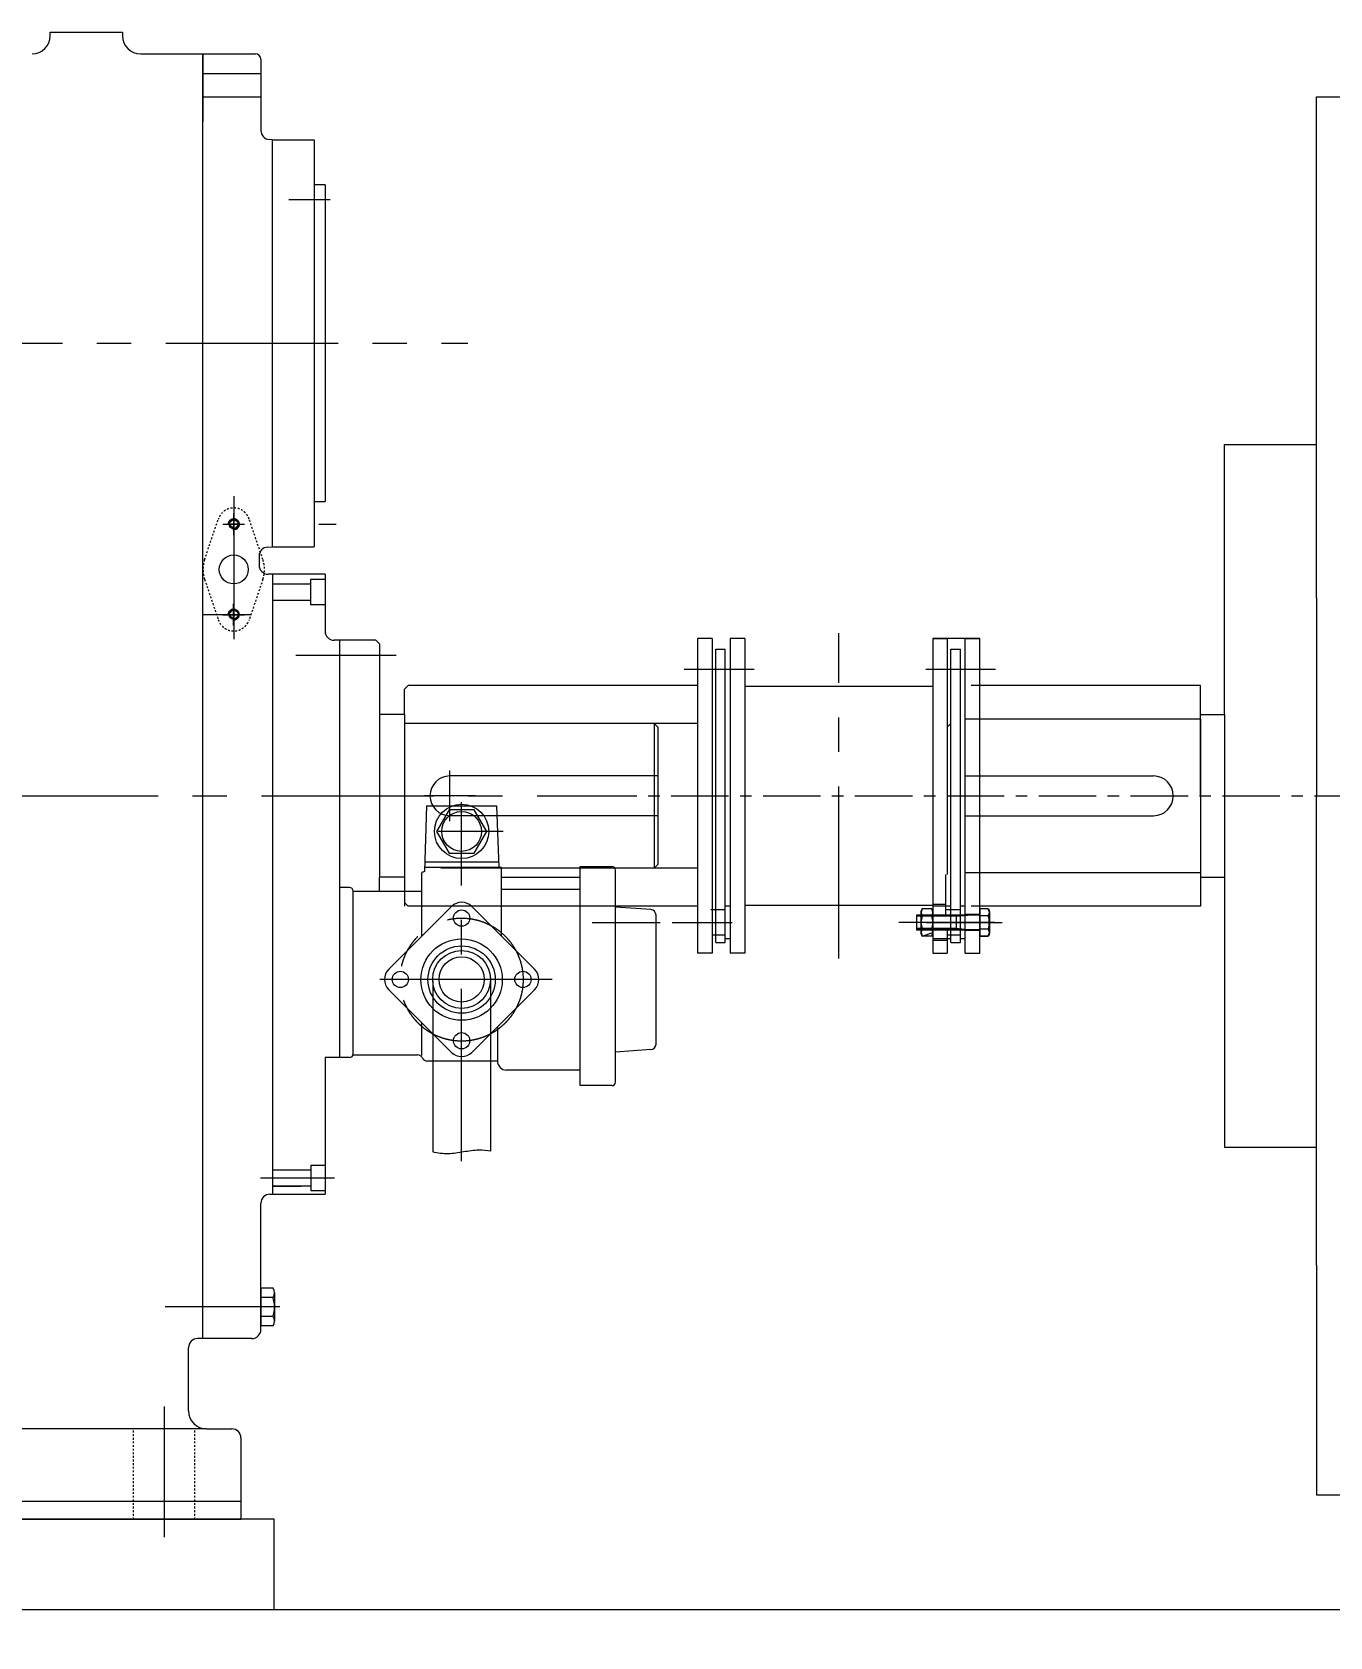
# Model space of a CAD drawing. Header units: millimetres. Extents: x 2 to 671028, y -1 to 511258.
# Drawn here: x 544021 to 562248, y 255356 to 277886 of the extents above; entities that cross this region are included whole.
import ezdxf

# ---------------------------------------------------------------- set-up
doc = ezdxf.new("R2010")
doc.units = ezdxf.units.MM
doc.header["$LTSCALE"] = 25.4
for name, pattern in [('ACAD_ISO02W100', [15, 12, -3]), ('CENTER', [50.8, 31.75, -6.35, 6.35, -6.35]), ('点画线', [18, 12, -2, 2, -2]), ('虚线', [2, 1, -1])]:
    doc.linetypes.add(name, pattern=pattern)
doc.layers.get('Defpoints').update_dxf_attribs({"lineweight": 5})
for name, color, linetype, lineweight in [('CAXA1', 5, 'CENTER', 5), ('中心线', 5, 'CENTER', 5), ('中心线层', 5, 'CENTER', 5), ('粗实线层', 7, 'Continuous', 5), ('细实线层', 7, 'Continuous', 5), ('虚线层', 6, 'ACAD_ISO02W100', 5)]:
    doc.layers.add(name, color=color, linetype=linetype, lineweight=lineweight)
doc.styles.add('Roman', font='arial.ttf')
doc.styles.get("Standard").update_dxf_attribs({"font": 'arial.ttf'})
doc.dimstyles.new('ISO-25', dxfattribs={"dimscale": 30, "dimtxt": 38.1, "dimasz": 38.1, "dimexe": 50.8, "dimexo": 50.8, "dimgap": 15.875, "dimtad": 1, "dimtih": 1, "dimtoh": 1, "dimdec": 1, "dimlfac": 0.03937, "dimdsep": 46, "dimtxsty": 'Standard', "dimcen": 63.5, "dimclrd": 7, "dimclre": 7, "dimclrt": 7, "dimadec": 0, "dimazin": 0, "dimtfac": 1, "dimtdec": 1, "dimtmove": 0, "dimatfit": 3, "dimfxl": 25.4, "dimlwd": 5, "dimlwe": 5, "dimarcsym": 0})

# ---------------------------------------------------------------- blocks, each defined once
blk = doc.blocks.new('*D45')
at = {"color": 7, "linetype": 'Continuous', "lineweight": 5, "transparency": 16777216}
for p, q in [((625298, 258020), (625298, 227913)), ((469892, 252943), (469892, 227913)), ((471035, 229437), (624155, 229437))]:
    blk.add_line(p, q, dxfattribs=at)
at = {"color": 7, "transparency": 16777216}
for points in [[(471035, 229627), (471035, 229246), (469892, 229437)], [(624155, 229627), (624155, 229246), (625298, 229437)]]:
    blk.add_solid(points, dxfattribs=at)
at = {"layer": 'Defpoints', "color": 0, "transparency": 16777216}
for p in [(625298, 259544), (469892, 254467), (625298, 229437)]:
    blk.add_point(p, dxfattribs=at)
at = {"color": 7, "lineweight": 5, "transparency": 16777216, "insert": (547595, 232532), "char_height": 4191, "attachment_point": 5, "style": 'Roman'}
blk.add_mtext('{\\H1.25x;B}', dxfattribs=at)

msp = doc.modelspace()

# ---------------------------------------------------------------- linework, layer by layer
at = {"color": 7, "lineweight": 5}
for p, q in [((546421.55, 277581.51), (546421.55, 276629.01)), ((546421.61, 259544.12), (546421.61, 277581.49)), ((547234.86, 277505.31), (547234.86, 276504.01)), ((562058.51, 276975.2), (563256.2, 276975.2)), ((562058.51, 273164.79), (562058.51, 276975.2)), ((547399.45, 276374.87), (547355.21, 276377.18)), ((547399.45, 275739.87), (547399.45, 276374.87)), ((547399.45, 276374.87), (547983.42, 276374.87)), ((547399.45, 276374.87), (547983.42, 276374.87)), ((547399.45, 270659.87), (547399.45, 276374.87)), ((547983.42, 276374.87), (547983.42, 270659.87)), ((548135.82, 275739.94), (548135.82, 271294.8)), ((562058.51, 269941.98), (562058.51, 273164.79)), ((560766.4, 268307.16), (560766.4, 272096.13)), ((560766.4, 272096.13), (562058.51, 272096.13)), ((547983.42, 271675.8), (547983.42, 270723.3)), ((547983.42, 271675.8), (547983.42, 271294.8)), ((548135.82, 271666.65), (548135.82, 271329.34)), ((547983.76, 271294.87), (547983.42, 271294.87)), ((547983.42, 271294.8), (548135.82, 271294.8)), ((546853.35, 271053.62), (546777.15, 270977.42)), ((546802.36, 271034.05), (546805.4, 271036.64)), ((546805.4, 271036.64), (546808.56, 271039.07)), ((546808.56, 271039.07), (546811.85, 271041.33)), ((546811.85, 271041.33), (546815.25, 271043.41)), ((546815.25, 271043.41), (546818.76, 271045.31)), ((546818.76, 271045.31), (546822.36, 271047.03)), ((546822.36, 271047.03), (546826.04, 271048.56)), ((546826.04, 271048.56), (546829.81, 271049.89)), ((546829.81, 271049.89), (546833.63, 271051.02)), ((546833.63, 271051.02), (546837.51, 271051.95)), ((546837.51, 271051.95), (546841.43, 271052.68)), ((546841.43, 271052.68), (546845.39, 271053.2)), ((546845.39, 271053.2), (546849.36, 271053.52)), ((546849.36, 271053.52), (546853.35, 271053.62)), ((546853.35, 270901.22), (546853.35, 271053.62)), ((546853.35, 271053.62), (546857.34, 271053.52)), ((546857.34, 271053.52), (546861.32, 271053.2)), ((546861.32, 271053.2), (546865.27, 271052.68)), ((546865.27, 271052.68), (546869.2, 271051.95)), ((546869.2, 271051.95), (546873.07, 271051.02)), ((546873.07, 271051.02), (546876.9, 271049.89)), ((546876.9, 271049.89), (546880.66, 271048.56)), ((546880.66, 271048.56), (546884.35, 271047.03)), ((546884.35, 271047.03), (546887.95, 271045.31)), ((546887.95, 271045.31), (546891.45, 271043.41)), ((546891.45, 271043.41), (546894.85, 271041.33)), ((546894.85, 271041.33), (546898.14, 271039.07)), ((546898.14, 271039.07), (546901.31, 271036.64)), ((546901.31, 271036.64), (546904.34, 271034.05)), ((546777.15, 270977.42), (546777.26, 270981.41)), ((546929.45, 270981.41), (546777.15, 270977.42)), ((546777.15, 270977.42), (546790.9, 270977.42)), ((546777.26, 270981.41), (546777.57, 270985.38)), ((546777.57, 270985.38), (546778.09, 270989.34)), ((546778.09, 270989.34), (546778.82, 270993.26)), ((546778.82, 270993.26), (546779.75, 270997.14)), ((546779.75, 270997.14), (546780.88, 271000.97)), ((546780.88, 271000.97), (546782.21, 271004.73)), ((546782.21, 271004.73), (546783.74, 271008.41)), ((546783.74, 271008.41), (546785.46, 271012.01)), ((546785.46, 271012.01), (546787.36, 271015.52)), ((546787.36, 271015.52), (546789.45, 271018.92)), ((546789.45, 271018.92), (546791.71, 271022.21)), ((546790.9, 270977.42), (546853.35, 270914.97)), ((546790.99, 270974.15), (546790.9, 270977.42)), ((546790.9, 270977.42), (546853.35, 270914.97)), ((546791.24, 270970.89), (546790.99, 270974.15)), ((546791.67, 270967.65), (546791.24, 270970.89)), ((546792.27, 270964.44), (546791.67, 270967.65)), ((546791.71, 271022.21), (546794.13, 271025.37)), ((546793.03, 270961.26), (546792.27, 270964.44)), ((546793.96, 270958.12), (546793.03, 270961.26)), ((546795.05, 270955.04), (546793.96, 270958.12)), ((546794.13, 271025.37), (546796.72, 271028.41)), ((546796.3, 270952.02), (546795.05, 270955.04)), ((546797.71, 270949.07), (546796.3, 270952.02)), ((546796.72, 271028.41), (546799.47, 271031.3)), ((546799.27, 270946.19), (546797.71, 270949.07)), ((546800.98, 270943.41), (546799.27, 270946.19)), ((546799.47, 271031.3), (546802.36, 271034.05)), ((546802.83, 270940.71), (546800.98, 270943.41)), ((546804.82, 270938.12), (546802.83, 270940.71)), ((546806.94, 270935.63), (546804.82, 270938.12)), ((546809.19, 270933.26), (546806.94, 270935.63)), ((546811.56, 270931.01), (546809.19, 270933.26)), ((546814.05, 270928.89), (546811.56, 270931.01)), ((546816.64, 270926.9), (546814.05, 270928.89)), ((546819.34, 270925.04), (546816.64, 270926.9)), ((546822.13, 270923.33), (546819.34, 270925.04)), ((546825, 270921.77), (546822.13, 270923.33)), ((546827.95, 270920.37), (546825, 270921.77)), ((546830.97, 270919.12), (546827.95, 270920.37)), ((546834.05, 270918.02), (546830.97, 270919.12)), ((546837.19, 270917.1), (546834.05, 270918.02)), ((546840.37, 270916.33), (546837.19, 270917.1)), ((546843.58, 270915.74), (546840.37, 270916.33)), ((546846.82, 270915.31), (546843.58, 270915.74)), ((546850.08, 270915.05), (546846.82, 270915.31)), ((546853.35, 270914.97), (546850.08, 270915.05)), ((546853.35, 270901.22), (546929.55, 270977.42)), ((546853.35, 270914.97), (546853.35, 270901.22)), ((546857.34, 270901.32), (546853.35, 270901.22)), ((546861.32, 270901.64), (546857.34, 270901.32)), ((546865.27, 270902.16), (546861.32, 270901.64)), ((546869.2, 270902.89), (546865.27, 270902.16)), ((546873.07, 270903.82), (546869.2, 270902.89)), ((546876.9, 270904.95), (546873.07, 270903.82)), ((546880.66, 270906.28), (546876.9, 270904.95)), ((546884.35, 270907.81), (546880.66, 270906.28)), ((546887.95, 270909.53), (546884.35, 270907.81)), ((546891.45, 270911.43), (546887.95, 270909.53)), ((546894.85, 270913.51), (546891.45, 270911.43)), ((546898.14, 270915.77), (546894.85, 270913.51)), ((546901.31, 270918.2), (546898.14, 270915.77)), ((546904.34, 270920.79), (546901.31, 270918.2)), ((546904.34, 271034.05), (546907.23, 271031.3)), ((546907.23, 270923.54), (546904.34, 270920.79)), ((546907.23, 271031.3), (546909.98, 271028.41)), ((546909.98, 270926.43), (546907.23, 270923.54)), ((546909.98, 271028.41), (546912.57, 271025.37)), ((546912.57, 270929.47), (546909.98, 270926.43)), ((546912.57, 271025.37), (546915, 271022.21)), ((546915, 270932.63), (546912.57, 270929.47)), ((546915, 271022.21), (546917.26, 271018.92)), ((546917.26, 270935.92), (546915, 270932.63)), ((546917.26, 271018.92), (546919.34, 271015.52)), ((546919.34, 270939.32), (546917.26, 270935.92)), ((546919.34, 271015.52), (546921.25, 271012.01)), ((546921.25, 270942.83), (546919.34, 270939.32)), ((546921.25, 271012.01), (546922.96, 271008.41)), ((546922.96, 270946.43), (546921.25, 270942.83)), ((546922.96, 271008.41), (546924.49, 271004.73)), ((546924.49, 270950.11), (546922.96, 270946.43)), ((546924.49, 271004.73), (546925.82, 271000.97)), ((546925.82, 270953.87), (546924.49, 270950.11)), ((546925.82, 271000.97), (546926.96, 270997.14)), ((546926.96, 270957.7), (546925.82, 270953.87)), ((546926.96, 270997.14), (546927.89, 270993.26)), ((546927.89, 270961.58), (546926.96, 270957.7)), ((546927.89, 270993.26), (546928.61, 270989.34)), ((546928.61, 270965.5), (546927.89, 270961.58)), ((546928.61, 270989.34), (546929.14, 270985.38)), ((546929.14, 270969.45), (546928.61, 270965.5)), ((546929.14, 270985.38), (546929.45, 270981.41)), ((546929.45, 270973.43), (546929.14, 270969.45)), ((546929.55, 270977.42), (546929.45, 270973.43)), ((547329.42, 270655.56), (547399.45, 270659.87)), ((547399.45, 270659.87), (547983.42, 270659.87)), ((547209.06, 270528.74), (547209.06, 270402.74)), ((548136.22, 270275.74), (547336.06, 270275.74)), ((547399.45, 270275.74), (547399.45, 261571.17)), ((547933.02, 270135.96), (547399.45, 270135.96)), ((548136.22, 270199.46), (547933.02, 270199.46)), ((547933.02, 270199.46), (547933.02, 269843.86)), ((548136.22, 270275.74), (548136.22, 269475.5)), ((562058.51, 269941.98), (562058.51, 267164.16)), ((546852.36, 269783.62), (546776.16, 269707.42)), ((546776.16, 269707.42), (546776.27, 269711.41)), ((546928.46, 269711.41), (546776.16, 269707.42)), ((546776.16, 269707.42), (546789.91, 269707.42)), ((546776.27, 269711.41), (546776.58, 269715.38)), ((546776.58, 269715.38), (546777.1, 269719.34)), ((546777.1, 269719.34), (546777.83, 269723.26)), ((546777.83, 269723.26), (546778.76, 269727.14)), ((546778.76, 269727.14), (546779.89, 269730.97)), ((546779.89, 269730.97), (546781.22, 269734.73)), ((546781.22, 269734.73), (546782.75, 269738.41)), ((546782.75, 269738.41), (546784.47, 269742.01)), ((546784.47, 269742.01), (546786.37, 269745.52)), ((546786.37, 269745.52), (546788.46, 269748.92)), ((546788.46, 269748.92), (546790.72, 269752.21)), ((546789.91, 269707.42), (546852.36, 269644.97)), ((546790, 269704.15), (546789.91, 269707.42)), ((546789.91, 269707.42), (546852.36, 269644.97)), ((546790.25, 269700.89), (546790, 269704.15)), ((546790.68, 269697.65), (546790.25, 269700.89)), ((546791.28, 269694.44), (546790.68, 269697.65)), ((546790.72, 269752.21), (546793.14, 269755.37)), ((546792.04, 269691.26), (546791.28, 269694.44)), ((546792.97, 269688.12), (546792.04, 269691.26)), ((546794.06, 269685.04), (546792.97, 269688.12)), ((546793.14, 269755.37), (546795.74, 269758.41)), ((546795.31, 269682.02), (546794.06, 269685.04)), ((546795.74, 269758.41), (546798.48, 269761.3)), ((546798.48, 269761.3), (546801.38, 269764.05)), ((546801.38, 269764.05), (546804.41, 269766.64)), ((546804.41, 269766.64), (546807.57, 269769.07)), ((546807.57, 269769.07), (546810.86, 269771.33)), ((546810.86, 269771.33), (546814.26, 269773.41)), ((546814.26, 269773.41), (546817.77, 269775.31)), ((546817.77, 269775.31), (546821.37, 269777.03)), ((546821.37, 269777.03), (546825.06, 269778.56)), ((546825.06, 269778.56), (546828.82, 269779.89)), ((546828.82, 269779.89), (546832.64, 269781.02)), ((546832.64, 269781.02), (546836.52, 269781.95)), ((546836.52, 269781.95), (546840.44, 269782.68)), ((546840.44, 269782.68), (546844.4, 269783.2)), ((546844.4, 269783.2), (546848.38, 269783.52)), ((546848.38, 269783.52), (546852.36, 269783.62)), ((546852.36, 269631.22), (546852.36, 269783.62)), ((546852.36, 269783.62), (546856.35, 269783.52)), ((546852.36, 269631.22), (546928.56, 269707.42)), ((546856.35, 269783.52), (546860.33, 269783.2)), ((546860.33, 269783.2), (546864.28, 269782.68)), ((546864.28, 269782.68), (546868.21, 269781.95)), ((546868.21, 269781.95), (546872.09, 269781.02)), ((546872.09, 269781.02), (546875.91, 269779.89)), ((546875.91, 269779.89), (546879.67, 269778.56)), ((546879.67, 269778.56), (546883.36, 269777.03)), ((546883.36, 269777.03), (546886.96, 269775.31)), ((546886.96, 269775.31), (546890.46, 269773.41)), ((546890.46, 269773.41), (546893.86, 269771.33)), ((546893.86, 269771.33), (546897.15, 269769.07)), ((546897.15, 269769.07), (546900.32, 269766.64)), ((546900.32, 269766.64), (546903.35, 269764.05)), ((546903.35, 269764.05), (546906.24, 269761.3)), ((546906.24, 269761.3), (546908.99, 269758.41)), ((546908.99, 269758.41), (546911.58, 269755.37)), ((546911.58, 269755.37), (546914.01, 269752.21)), ((546914.01, 269752.21), (546916.27, 269748.92)), ((546916.27, 269748.92), (546918.35, 269745.52)), ((546918.35, 269745.52), (546920.26, 269742.01)), ((546920.26, 269742.01), (546921.98, 269738.41)), ((546921.98, 269738.41), (546923.5, 269734.73)), ((546923.5, 269734.73), (546924.83, 269730.97)), ((546924.83, 269683.87), (546923.5, 269680.11)), ((546924.83, 269730.97), (546925.97, 269727.14)), ((546925.97, 269687.7), (546924.83, 269683.87)), ((546925.97, 269727.14), (546926.9, 269723.26)), ((546926.9, 269691.58), (546925.97, 269687.7)), ((546926.9, 269723.26), (546927.62, 269719.34)), ((546927.62, 269695.5), (546926.9, 269691.58)), ((546927.62, 269719.34), (546928.15, 269715.38)), ((546928.15, 269699.45), (546927.62, 269695.5)), ((546928.15, 269715.38), (546928.46, 269711.41)), ((546928.46, 269703.43), (546928.15, 269699.45)), ((546928.56, 269707.42), (546928.46, 269703.43)), ((547933.02, 269907.36), (547399.45, 269907.36)), ((548136.22, 269843.86), (547933.02, 269843.86)), ((546796.72, 269679.07), (546795.31, 269682.02)), ((546798.28, 269676.19), (546796.72, 269679.07)), ((546799.99, 269673.41), (546798.28, 269676.19)), ((546801.84, 269670.71), (546799.99, 269673.41)), ((546803.83, 269668.12), (546801.84, 269670.71)), ((546805.95, 269665.63), (546803.83, 269668.12)), ((546808.2, 269663.26), (546805.95, 269665.63)), ((546810.57, 269661.01), (546808.2, 269663.26)), ((546813.06, 269658.89), (546810.57, 269661.01)), ((546815.65, 269656.9), (546813.06, 269658.89)), ((546818.35, 269655.04), (546815.65, 269656.9)), ((546821.14, 269653.33), (546818.35, 269655.04)), ((546824.01, 269651.77), (546821.14, 269653.33)), ((546826.96, 269650.37), (546824.01, 269651.77)), ((546829.98, 269649.12), (546826.96, 269650.37)), ((546833.06, 269648.02), (546829.98, 269649.12)), ((546836.2, 269647.1), (546833.06, 269648.02)), ((546839.38, 269646.33), (546836.2, 269647.1)), ((546842.59, 269645.74), (546839.38, 269646.33)), ((546845.84, 269645.31), (546842.59, 269645.74)), ((546849.09, 269645.05), (546845.84, 269645.31)), ((546852.36, 269644.97), (546849.09, 269645.05)), ((546852.36, 269644.97), (546852.36, 269631.22)), ((546856.35, 269631.32), (546852.36, 269631.22)), ((546860.33, 269631.64), (546856.35, 269631.32)), ((546864.28, 269632.16), (546860.33, 269631.64)), ((546868.21, 269632.89), (546864.28, 269632.16)), ((546872.09, 269633.82), (546868.21, 269632.89)), ((546875.91, 269634.95), (546872.09, 269633.82)), ((546879.67, 269636.28), (546875.91, 269634.95)), ((546883.36, 269637.81), (546879.67, 269636.28)), ((546886.96, 269639.53), (546883.36, 269637.81)), ((546890.46, 269641.43), (546886.96, 269639.53)), ((546893.86, 269643.51), (546890.46, 269641.43)), ((546897.15, 269645.77), (546893.86, 269643.51)), ((546900.32, 269648.2), (546897.15, 269645.77)), ((546903.35, 269650.79), (546900.32, 269648.2)), ((546906.24, 269653.54), (546903.35, 269650.79)), ((546908.99, 269656.43), (546906.24, 269653.54)), ((546911.58, 269659.47), (546908.99, 269656.43)), ((546914.01, 269662.63), (546911.58, 269659.47)), ((546916.27, 269665.92), (546914.01, 269662.63)), ((546918.35, 269669.32), (546916.27, 269665.92)), ((546920.26, 269672.83), (546918.35, 269669.32)), ((546921.98, 269676.43), (546920.26, 269672.83)), ((546923.5, 269680.11), (546921.98, 269676.43)), ((548847.42, 269348.5), (548263.22, 269348.5)), ((548339.42, 269348.5), (548339.42, 268916.71)), ((548339.42, 269348.5), (548339.42, 263489.29)), ((548898.22, 269297.7), (548898.22, 266021.05)), ((553368.56, 269373.96), (553368.56, 264954.45)), ((553520.85, 269373.96), (553368.56, 269373.96)), ((553571.76, 269373.96), (553368.56, 269373.96)), ((553571.76, 269373.96), (553571.76, 264954.36)), ((553825.62, 269373.96), (553825.62, 264954.36)), ((554028.82, 269373.96), (553825.62, 269373.96)), ((554028.82, 269373.96), (554028.82, 264954.36)), ((556670.45, 269374.05), (556670.45, 264954.45)), ((556670.45, 269374.05), (556873.65, 269374.05)), ((557330.96, 269373.96), (556670.45, 269373.96)), ((556873.65, 269374.05), (556873.65, 266059.26)), ((557127.76, 269374.05), (557330.96, 269374.05)), ((557127.76, 264954.36), (557127.76, 269373.96)), ((557330.96, 264954.45), (557330.96, 269374.05)), ((553622.42, 265106.76), (553622.42, 269221.56)), ((553622.42, 269221.56), (553757.04, 269221.56)), ((553757.04, 265106.76), (553757.04, 269221.56)), ((556924.56, 265106.76), (556924.56, 269221.56)), ((556924.56, 269221.56), (557059.18, 269221.56)), ((557059.18, 265106.76), (557059.18, 269221.56)), ((549304.56, 268713.56), (549253.76, 268662.76)), ((549253.76, 268307.16), (549253.76, 268662.76)), ((553368.56, 268713.56), (549304.56, 268713.56)), ((556670.45, 268700.86), (554028.82, 268700.86)), ((560429.76, 268713.56), (557210.4, 268713.56)), ((560429.76, 268307.16), (560429.76, 268713.56)), ((549253.76, 268307.16), (548898.22, 268307.16)), ((549253.65, 268307.16), (549253.65, 265614.76)), ((549253.76, 268307.16), (549253.76, 266021.16)), ((553368.56, 268180.16), (549253.76, 268180.16)), ((552758.96, 268180.16), (552809.76, 268129.36)), ((552758.96, 268180.16), (552758.96, 266148.16)), ((552809.76, 268129.36), (552809.76, 266198.96)), ((556924.56, 268180.16), (556873.76, 268129.36)), ((557127.76, 267164.16), (557127.76, 268243.66)), ((557127.76, 268243.66), (560429.76, 268243.66)), ((560429.76, 267164.16), (560429.76, 268307.16)), ((560429.76, 268307.16), (560766.4, 268307.16)), ((560429.76, 268243.66), (560429.76, 266084.66)), ((560766.4, 268307.16), (560766.4, 267293.18)), ((552809.76, 267443.56), (549888.76, 267443.56)), ((557127.76, 267443.56), (559769.36, 267443.56)), ((560766.4, 267293.18), (560766.4, 262232.19)), ((549562.69, 267022.43), (549530.38, 266101.97)), ((549562.69, 267022.43), (550545.01, 267022.43)), ((550545.01, 267022.43), (550575.41, 266156.29)), ((557127.76, 266084.66), (557127.76, 267164.16)), ((560429.76, 267164.16), (560429.76, 266021.16)), ((562058.51, 260575.93), (562058.51, 267164.16)), ((549877.87, 266969.09), (549701.9, 266664.29)), ((552809.76, 266884.76), (549872.22, 266884.76)), ((550229.83, 266969.09), (549877.87, 266969.09)), ((550405.8, 266664.29), (550229.83, 266969.09)), ((557127.76, 266884.76), (559769.36, 266884.76)), ((549701.9, 266664.29), (549877.87, 266359.49)), ((550229.83, 266359.49), (550405.8, 266664.29)), ((549877.87, 266359.49), (550229.83, 266359.49)), ((549495.4, 265195.56), (549495.4, 266087.48)), ((550572.73, 266232.58), (549534.97, 266232.58)), ((550612.29, 266156.29), (549534.97, 266156.29)), ((553368.56, 266148.16), (549761.76, 266148.16)), ((550612.29, 265195.56), (550612.29, 266156.29)), ((551717.7, 263095.64), (551717.7, 266171.58)), ((551717.7, 266171.58), (552163.73, 266171.58)), ((552214.53, 263146.44), (552214.53, 266120.78)), ((552758.96, 266148.16), (552809.76, 266198.96)), ((560429.76, 266084.66), (557127.76, 266084.66)), ((548479.05, 265876.89), (548339.42, 265876.89)), ((549253.65, 266021.16), (548898.22, 266021.16)), ((549253.76, 266021.16), (548898.22, 266021.16)), ((548898.22, 265826.09), (548898.22, 266021.05)), ((549253.76, 266021.16), (549253.76, 265665.56)), ((550612.29, 266021.91), (551717.7, 266021.91)), ((556855.98, 265487.76), (556855.98, 266059.26)), ((560429.76, 266021.16), (560429.76, 265614.76)), ((560429.76, 266021.16), (560766.4, 266021.16)), ((548529.85, 263540.09), (548529.85, 265826.09)), ((548529.85, 265826.09), (549495.4, 265826.09)), ((549304.56, 265614.76), (549253.76, 265665.56)), ((551717.7, 265850.33), (550612.29, 265850.33)), ((556855.98, 265640.16), (556670.45, 265640.16)), ((549030.1, 264730.25), (549910.16, 265610.32)), ((553368.56, 265614.76), (549304.56, 265614.76)), ((550197.53, 265610.32), (551077.6, 264730.25)), ((552713.29, 265566.73), (552214.53, 265600.44)), ((552784.35, 263677.35), (552784.35, 265490.7)), ((553757.04, 265563.96), (553553.84, 265563.96)), ((553825.62, 265614.76), (553757.04, 265614.76)), ((554028.82, 265627.46), (556670.45, 265627.46)), ((557000.76, 265487.76), (556441.96, 265487.76)), ((556441.96, 265487.76), (556441.96, 265487.76)), ((556441.96, 265487.76), (556441.96, 265472.52)), ((557330.96, 265487.76), (556441.96, 265487.76)), ((556441.96, 265487.76), (556441.96, 265284.56)), ((556441.96, 265472.52), (556441.96, 265472.52)), ((556441.96, 265472.52), (556441.96, 265386.16)), ((556523.18, 265576.8), (556507.89, 265529.14)), ((556523.18, 265576.8), (556507.89, 265529.14)), ((556507.89, 265529.14), (556507.91, 265530.84)), ((556507.89, 265529.14), (556507.89, 265386.16)), ((556507.89, 265243.18), (556507.89, 265529.14)), ((556507.91, 265530.84), (556507.96, 265532.53)), ((556507.96, 265532.53), (556508.05, 265534.22)), ((556508.05, 265534.22), (556508.17, 265535.91)), ((556508.17, 265535.91), (556508.33, 265537.6)), ((556508.33, 265537.6), (556508.52, 265539.29)), ((556508.52, 265539.29), (556508.75, 265540.97)), ((556508.75, 265540.97), (556509.01, 265542.64)), ((556509.01, 265542.64), (556509.31, 265544.31)), ((556509.31, 265544.31), (556509.64, 265545.97)), ((556509.64, 265545.97), (556510.01, 265547.63)), ((556510.01, 265547.63), (556510.41, 265549.28)), ((556510.41, 265549.28), (556510.84, 265550.92)), ((556510.84, 265550.92), (556511.31, 265552.55)), ((556511.31, 265552.55), (556511.81, 265554.17)), ((556511.81, 265554.17), (556512.34, 265555.78)), ((556512.34, 265555.78), (556512.91, 265557.37)), ((556512.91, 265557.37), (556513.51, 265558.96)), ((556513.51, 265558.96), (556514.14, 265560.53)), ((556514.14, 265560.53), (556514.81, 265562.09)), ((556514.81, 265562.09), (556515.51, 265563.64)), ((556515.51, 265563.64), (556516.24, 265565.17)), ((556516.24, 265565.17), (556517, 265566.68)), ((556517, 265566.68), (556517.79, 265568.18)), ((556517.79, 265568.18), (556518.61, 265569.66)), ((556518.61, 265569.66), (556519.47, 265571.13)), ((556519.47, 265571.13), (556520.35, 265572.57)), ((556520.35, 265572.57), (556521.27, 265574)), ((556521.27, 265574), (556522.21, 265575.41)), ((556522.21, 265575.41), (556523.18, 265576.8)), ((556655.16, 265576.8), (556523.18, 265576.8)), ((556655.16, 265576.8), (556523.18, 265576.8)), ((556523.18, 265481.48), (556655.16, 265481.48)), ((556670.45, 265529.14), (556655.16, 265576.8)), ((556655.16, 265576.8), (556656.14, 265575.41)), ((556670.45, 265529.14), (556655.16, 265576.8)), ((556656.14, 265575.41), (556657.08, 265574)), ((556657.08, 265574), (556657.99, 265572.57)), ((556657.99, 265572.57), (556658.88, 265571.13)), ((556658.88, 265571.13), (556659.73, 265569.66)), ((556659.73, 265569.66), (556660.55, 265568.18)), ((556660.55, 265568.18), (556661.35, 265566.68)), ((556661.35, 265566.68), (556662.11, 265565.17)), ((556662.11, 265565.17), (556662.84, 265563.64)), ((556662.84, 265563.64), (556663.53, 265562.09)), ((556663.53, 265562.09), (556664.2, 265560.53)), ((556664.2, 265560.53), (556664.83, 265558.96)), ((556664.83, 265558.96), (556665.43, 265557.37)), ((556665.43, 265557.37), (556666, 265555.78)), ((556666, 265555.78), (556666.54, 265554.17)), ((556666.54, 265554.17), (556667.04, 265552.55)), ((556667.04, 265552.55), (556667.51, 265550.92)), ((556667.51, 265550.92), (556667.94, 265549.28)), ((556667.94, 265549.28), (556668.34, 265547.63)), ((556668.34, 265547.63), (556668.7, 265545.97)), ((556668.7, 265545.97), (556669.04, 265544.31)), ((556669.04, 265544.31), (556669.33, 265542.64)), ((556669.33, 265542.64), (556669.59, 265540.97)), ((556669.59, 265540.97), (556669.82, 265539.29)), ((556669.82, 265539.29), (556670.01, 265537.6)), ((556670.01, 265537.6), (556670.17, 265535.91)), ((556670.17, 265535.91), (556670.29, 265534.22)), ((556670.29, 265534.22), (556670.38, 265532.53)), ((556670.38, 265532.53), (556670.43, 265530.84)), ((556670.43, 265530.84), (556670.45, 265529.14)), ((556924.56, 265614.76), (556670.45, 265614.76)), ((556670.45, 265386.16), (556670.45, 265529.14)), ((556670.45, 265243.18), (556670.45, 265529.14)), ((557059.18, 265563.96), (556855.98, 265563.96)), ((557159.51, 265487.76), (557000.76, 265487.76)), ((557000.76, 265487.76), (557000.76, 265487.76)), ((557000.76, 265487.76), (557000.76, 265284.56)), ((557127.76, 265614.76), (557059.18, 265614.76)), ((557330.96, 265500.46), (557127.76, 265500.46)), ((557330.96, 265487.76), (557159.51, 265487.76)), ((557159.51, 265487.76), (557159.51, 265487.76)), ((560429.76, 265614.76), (557210.4, 265614.76)), ((557450.29, 265576.8), (557330.96, 265576.8)), ((557330.96, 265576.8), (557330.96, 265576.8)), ((557330.96, 265576.8), (557330.96, 265487.76)), ((557330.96, 265576.8), (557330.96, 265195.52)), ((557450.29, 265576.8), (557330.96, 265576.8)), ((557330.96, 265487.76), (557330.96, 265487.76)), ((557330.96, 265487.76), (557330.96, 265284.56)), ((557450.29, 265481.48), (557330.96, 265481.48)), ((557465.58, 265529.14), (557450.29, 265576.8)), ((557450.29, 265576.8), (557451.27, 265575.41)), ((557465.58, 265529.14), (557450.29, 265576.8)), ((557451.27, 265575.41), (557452.21, 265574)), ((557452.21, 265574), (557453.12, 265572.57)), ((557453.12, 265572.57), (557454.01, 265571.13)), ((557454.01, 265571.13), (557454.86, 265569.66)), ((557454.86, 265569.66), (557455.68, 265568.18)), ((557455.68, 265568.18), (557456.48, 265566.68)), ((557456.48, 265566.68), (557457.24, 265565.17)), ((557457.24, 265565.17), (557457.97, 265563.64)), ((557457.97, 265563.64), (557458.67, 265562.09)), ((557458.67, 265562.09), (557459.33, 265560.53)), ((557459.33, 265560.53), (557459.96, 265558.96)), ((557459.96, 265558.96), (557460.57, 265557.37)), ((557460.57, 265557.37), (557461.13, 265555.78)), ((557461.13, 265555.78), (557461.67, 265554.17)), ((557461.67, 265554.17), (557462.17, 265552.55)), ((557462.17, 265552.55), (557462.64, 265550.92)), ((557462.64, 265550.92), (557463.07, 265549.28)), ((557463.07, 265549.28), (557463.47, 265547.63)), ((557463.47, 265547.63), (557463.83, 265545.97)), ((557463.83, 265545.97), (557464.17, 265544.31)), ((557464.17, 265544.31), (557464.46, 265542.64)), ((557464.46, 265542.64), (557464.72, 265540.97)), ((557464.72, 265540.97), (557464.95, 265539.29)), ((557464.95, 265539.29), (557465.14, 265537.6)), ((557465.14, 265537.6), (557465.3, 265535.91)), ((557465.3, 265535.91), (557465.43, 265534.22)), ((557465.43, 265534.22), (557465.51, 265532.53)), ((557465.51, 265532.53), (557465.57, 265530.84)), ((557465.57, 265530.84), (557465.58, 265529.14)), ((557465.58, 265386.16), (557465.58, 265529.14)), ((557465.58, 265529.14), (557465.58, 265243.18)), ((553757.04, 265208.36), (553571.51, 265208.36)), ((556441.96, 265386.16), (556441.96, 265299.8)), ((556441.96, 265299.8), (556441.96, 265299.8)), ((556441.96, 265299.8), (556441.96, 265284.56)), ((556441.96, 265284.56), (556441.96, 265284.56)), ((556441.96, 265284.56), (557000.76, 265284.56)), ((557330.96, 265284.56), (556441.96, 265284.56)), ((556507.89, 265386.16), (556507.89, 265243.18)), ((556507.89, 265243.18), (556523.18, 265195.52)), ((556507.91, 265241.48), (556507.89, 265243.18)), ((556507.89, 265243.18), (556523.18, 265195.52)), ((556507.96, 265239.79), (556507.91, 265241.48)), ((556508.05, 265238.1), (556507.96, 265239.79)), ((556508.17, 265236.4), (556508.05, 265238.1)), ((556508.33, 265234.72), (556508.17, 265236.4)), ((556508.52, 265233.03), (556508.33, 265234.72)), ((556508.75, 265231.35), (556508.52, 265233.03)), ((556509.01, 265229.68), (556508.75, 265231.35)), ((556509.31, 265228.01), (556509.01, 265229.68)), ((556509.64, 265226.34), (556509.31, 265228.01)), ((556510.01, 265224.69), (556509.64, 265226.34)), ((556510.41, 265223.04), (556510.01, 265224.69)), ((556510.84, 265221.4), (556510.41, 265223.04)), ((556511.31, 265219.77), (556510.84, 265221.4)), ((556511.81, 265218.15), (556511.31, 265219.77)), ((556512.34, 265216.54), (556511.81, 265218.15)), ((556512.91, 265214.95), (556512.34, 265216.54)), ((556513.51, 265213.36), (556512.91, 265214.95)), ((556514.14, 265211.79), (556513.51, 265213.36)), ((556514.81, 265210.23), (556514.14, 265211.79)), ((556515.51, 265208.68), (556514.81, 265210.23)), ((556516.24, 265207.15), (556515.51, 265208.68)), ((556517, 265205.64), (556516.24, 265207.15)), ((556517.79, 265204.14), (556517, 265205.64)), ((556518.61, 265202.66), (556517.79, 265204.14)), ((556519.47, 265201.19), (556518.61, 265202.66)), ((556520.35, 265199.75), (556519.47, 265201.19)), ((556521.27, 265198.32), (556520.35, 265199.75)), ((556522.21, 265196.91), (556521.27, 265198.32)), ((556523.18, 265195.52), (556522.21, 265196.91)), ((556523.18, 265290.84), (556655.16, 265290.84)), ((556523.18, 265195.52), (556670.45, 265243.18)), ((556655.16, 265195.52), (556523.18, 265195.52)), ((556655.16, 265195.52), (556670.45, 265243.18)), ((556656.14, 265196.91), (556655.16, 265195.52)), ((556657.08, 265198.32), (556656.14, 265196.91)), ((556657.99, 265199.75), (556657.08, 265198.32)), ((556658.88, 265201.19), (556657.99, 265199.75)), ((556659.73, 265202.66), (556658.88, 265201.19)), ((556660.55, 265204.14), (556659.73, 265202.66)), ((556661.35, 265205.64), (556660.55, 265204.14)), ((556662.11, 265207.15), (556661.35, 265205.64)), ((556662.84, 265208.68), (556662.11, 265207.15)), ((556663.53, 265210.23), (556662.84, 265208.68)), ((556664.2, 265211.79), (556663.53, 265210.23)), ((556664.83, 265213.36), (556664.2, 265211.79)), ((556665.43, 265214.95), (556664.83, 265213.36)), ((556666, 265216.54), (556665.43, 265214.95)), ((556666.54, 265218.15), (556666, 265216.54)), ((556667.04, 265219.77), (556666.54, 265218.15)), ((556667.51, 265221.4), (556667.04, 265219.77)), ((556667.94, 265223.04), (556667.51, 265221.4)), ((556668.34, 265224.69), (556667.94, 265223.04)), ((556668.7, 265226.34), (556668.34, 265224.69)), ((556669.04, 265228.01), (556668.7, 265226.34)), ((556669.33, 265229.68), (556669.04, 265228.01)), ((556669.59, 265231.35), (556669.33, 265229.68)), ((556669.82, 265233.03), (556669.59, 265231.35)), ((556670.01, 265234.72), (556669.82, 265233.03)), ((556670.17, 265236.4), (556670.01, 265234.72)), ((556670.29, 265238.1), (556670.17, 265236.4)), ((556670.38, 265239.79), (556670.29, 265238.1)), ((556670.43, 265241.48), (556670.38, 265239.79)), ((556670.45, 265243.18), (556670.43, 265241.48)), ((556670.45, 265243.18), (556670.45, 265386.16)), ((556670.45, 265386.16), (556670.45, 265386.16)), ((556873.65, 265284.56), (556873.65, 264954.45)), ((557059.18, 265208.36), (556873.65, 265208.36)), ((557000.76, 265284.56), (557159.51, 265284.56)), ((557330.96, 265271.86), (557127.76, 265271.86)), ((557159.51, 265284.56), (557159.51, 265284.56)), ((557159.51, 265284.56), (557330.96, 265284.56)), ((557450.29, 265290.84), (557330.96, 265290.84)), ((557330.96, 265284.56), (557330.96, 265284.56)), ((557330.96, 265284.56), (557330.96, 265195.52)), ((557330.96, 265195.52), (557330.96, 265195.52)), ((557330.96, 265195.52), (557450.29, 265195.52)), ((557450.29, 265195.52), (557330.96, 265195.52)), ((557450.29, 265195.52), (557465.58, 265243.18)), ((557450.29, 265195.52), (557465.58, 265243.18)), ((557451.27, 265196.91), (557450.29, 265195.52)), ((557452.21, 265198.32), (557451.27, 265196.91)), ((557453.12, 265199.75), (557452.21, 265198.32)), ((557454.01, 265201.19), (557453.12, 265199.75)), ((557454.86, 265202.66), (557454.01, 265201.19)), ((557455.68, 265204.14), (557454.86, 265202.66)), ((557456.48, 265205.64), (557455.68, 265204.14)), ((557457.24, 265207.15), (557456.48, 265205.64)), ((557457.97, 265208.68), (557457.24, 265207.15)), ((557458.67, 265210.23), (557457.97, 265208.68)), ((557459.33, 265211.79), (557458.67, 265210.23)), ((557459.96, 265213.36), (557459.33, 265211.79)), ((557460.57, 265214.95), (557459.96, 265213.36)), ((557461.13, 265216.54), (557460.57, 265214.95)), ((557461.67, 265218.15), (557461.13, 265216.54)), ((557462.17, 265219.77), (557461.67, 265218.15)), ((557462.64, 265221.4), (557462.17, 265219.77)), ((557463.07, 265223.04), (557462.64, 265221.4)), ((557463.47, 265224.69), (557463.07, 265223.04)), ((557463.83, 265226.34), (557463.47, 265224.69)), ((557464.17, 265228.01), (557463.83, 265226.34)), ((557464.46, 265229.68), (557464.17, 265228.01)), ((557464.72, 265231.35), (557464.46, 265229.68)), ((557464.95, 265233.03), (557464.72, 265231.35)), ((557465.14, 265234.72), (557464.95, 265233.03)), ((557465.3, 265236.4), (557465.14, 265234.72)), ((557465.43, 265238.1), (557465.3, 265236.4)), ((557465.51, 265239.79), (557465.43, 265238.1)), ((557465.57, 265241.48), (557465.51, 265239.79)), ((557465.58, 265243.18), (557465.57, 265241.48)), ((557465.58, 265243.18), (557465.58, 265386.16)), ((557465.58, 265386.16), (557465.58, 265386.16)), ((553571.76, 264954.36), (553368.56, 264954.36)), ((553622.42, 265106.76), (553757.04, 265106.76)), ((553825.62, 265157.56), (553757.04, 265157.56)), ((554028.82, 264954.36), (553825.62, 264954.36)), ((556924.56, 265157.56), (556670.45, 265157.56)), ((556873.65, 265132.16), (556670.45, 265132.16)), ((556670.45, 264954.45), (556873.65, 264954.45)), ((556924.56, 265106.76), (557059.18, 265106.76)), ((557127.76, 265157.56), (557059.18, 265157.56)), ((557127.76, 264954.45), (557330.96, 264954.45)), ((549910.16, 263562.82), (549030.1, 264442.88)), ((550197.53, 263562.82), (551077.6, 264442.88)), ((549495.4, 263517.23), (549495.4, 263977.58)), ((550557.11, 263922.39), (550557.11, 263441.03)), ((552713.29, 263601.33), (552214.53, 263567.62)), ((548479.05, 263489.29), (548136.23, 263489.29)), ((548136.23, 263489.29), (548136.23, 261571.17)), ((548529.85, 263527.39), (549434.26, 263527.39)), ((550557.11, 263441.03), (549571.6, 263441.03)), ((551717.7, 263314.03), (550684.11, 263314.03)), ((552163.73, 263095.64), (551717.7, 263095.64)), ((560766.4, 262232.19), (562058.51, 262232.19)), ((547399.45, 261914.1), (547794.56, 261914.1)), ((547794.56, 261914.1), (547934.26, 261914.1)), ((547934.25, 261977.6), (547934.25, 261621.97)), ((547934.25, 261977.6), (548136.22, 261977.6)), ((547934.26, 261685.47), (547399.45, 261685.47)), ((547399.45, 261685.47), (547794.55, 261685.47)), ((547934.25, 261621.97), (548136.23, 261621.97)), ((547234.41, 259671.12), (547234.41, 261444.17)), ((547361.41, 261571.17), (548136.23, 261571.17)), ((562058.51, 260575.93), (562058.51, 257353.12)), ((547234.41, 260252.59), (547234.41, 259724.66)), ((547405.45, 260252.59), (547234.41, 260252.59)), ((547234.41, 260141.02), (547234.41, 259836.22)), ((547405.45, 260120.61), (547234.41, 260120.61)), ((547424.91, 260186.6), (547424.91, 259790.65)), ((547405.45, 259856.64), (547234.41, 259856.64)), ((547405.45, 259724.66), (547234.41, 259724.66)), ((546218.41, 258531.31), (546218.41, 259417.12)), ((547107.41, 259544.12), (546345.41, 259544.12)), ((546468.18, 258277.34), (535626.71, 258277.34)), ((546472.41, 258277.31), (546829.13, 258277.31)), ((546955.15, 258150.31), (546955.15, 257007.31)), ((562058.51, 257353.12), (563302.63, 257353.12)), ((541938.62, 257261.34), (546955.15, 257261.34)), ((547418.93, 257007.34), (534636.06, 257007.34)), ((535144.06, 257007.34), (546955.15, 257007.34)), ((547418.93, 255737.34), (547418.93, 257007.34)), ((602200.06, 255737.34), (534636.06, 255737.34))]:
    msp.add_line(p, q, dxfattribs=at)
for centre, radius in [((546853.35, 270977.42), 62.45), ((546853.35, 270342.42), 203.2), ((546852.36, 269707.42), 62.45), ((550053.85, 266664.29), 381), ((550053.85, 266664.29), 279.4), ((550053.85, 265447.63), 114.3), ((550052.6, 264584.03), 571.5), ((550053.85, 264584.03), 472.44), ((550053.85, 264586.57), 406.4), ((550053.85, 264586.57), 317.5), ((549192.79, 264586.57), 114.3), ((550914.91, 264586.57), 114.3), ((550053.85, 263725.51), 114.3)]:
    msp.add_circle(centre, radius, dxfattribs=at)
for centre, radius, start, end in [((547158.66, 277505.31), 76.2, 360, 90), ((547336.06, 270528.74), 127, 93, 180), ((548263.22, 269475.5), 127, 180, 270), ((549888.76, 267164.16), 279.4, 90, 270), ((559769.36, 267164.16), 279.4, 270, 90), ((550053.85, 264683.09), 1511.35, 110.156643, 111.684802), ((552163.73, 266120.78), 50.8, 0, 90), ((548479.05, 265826.09), 50.8, 0, 90), ((550053.85, 265466.63), 203.2, 45, 135), ((552708.15, 265490.7), 76.2, 0, 86.133913), ((556589.83, 265529.14), 81.93, 144.42999, 215.57001), ((556812.69, 265386.16), 304.8, 161.776086, 198.223914), ((556588.52, 265529.14), 81.93, 324.42999, 35.57001), ((556365.65, 265386.16), 304.8, 341.776086, 18.223914), ((557383.65, 265529.14), 81.93, 324.42999, 35.57001), ((557160.78, 265386.16), 304.8, 341.776086, 18.223914), ((556589.83, 265243.18), 81.93, 144.42999, 215.57001), ((556588.52, 265243.18), 81.93, 324.42999, 35.57001), ((557383.65, 265243.18), 81.93, 324.42999, 35.57001), ((549173.78, 264586.57), 203.2, 135, 225), ((550933.91, 264586.57), 203.2, 315, 45), ((552708.15, 263677.35), 76.2, 273.866087, 0), ((548479.05, 263540.09), 50.8, 270, 0), ((549434.26, 263451.19), 76.2, 25.678886, 90.000165), ((549571.6, 263517.23), 76.2, 205.679331, 270), ((550053.85, 263706.5), 203.2, 225, 315), ((550684.11, 263441.03), 127, 180, 270), ((552163.73, 263146.44), 50.8, 270, 0), ((547361.41, 261444.17), 127, 90, 180), ((547303.31, 260186.6), 121.6, 327.132768, 32.867232), ((546967.71, 259988.62), 457.2, 343.221345, 16.778655), ((547303.31, 259790.65), 121.6, 327.132768, 32.867232), ((547107.41, 259671.12), 127, 270, 0), ((546345.41, 259417.12), 127, 90, 180), ((546472.41, 258531.31), 254, 180, 270), ((546828.15, 258150.31), 127, 0, 90)]:
    msp.add_arc(centre, radius, start, end, dxfattribs=at)
msp.add_point((548135.82, 273517.34), dxfattribs=at)
at = {"layer": 'CAXA1', "linetype": 'CENTER', "lineweight": 5, "ltscale": 3}
for p, q in [((547625.78, 275537.09), (548209.2, 275537.09)), ((468479.23, 273517.37), (550139.47, 273517.37)), ((546853.35, 271370.4), (546853.35, 269361.91)), ((548050.48, 270977.37), (548293.18, 270977.37)), ((547102.75, 269707.42), (546426.69, 269707.42)), ((555349.76, 264878.16), (555349.76, 269450.16)), ((549133.86, 269132.6), (547724.29, 269132.6)), ((548966.98, 269132.6), (548232.52, 269132.6)), ((553176.9, 268942.16), (554160.09, 268942.16)), ((556572.35, 268942.16), (557552.57, 268942.16)), ((549888.76, 266808.56), (549888.76, 267519.76)), ((535628.62, 267164.16), (551706.74, 267164.16)), ((550244.25, 267164.16), (549533.05, 267164.16)), ((550052.6, 262035.44), (550052.6, 267077.45)), ((550638.05, 266664.29), (549723.65, 266664.29)), ((551888.95, 265386.16), (552843.6, 265386.16)), ((553012.29, 265386.16), (553854.79, 265386.16)), ((557541.78, 265386.16), (556192.62, 265386.16)), ((556584.73, 265386.16), (557646.5, 265386.16)), ((551325.05, 264586.57), (548784.5, 264586.57)), ((547227.93, 261799.77), (548268.63, 261799.77)), ((547501.11, 259988.62), (545888.21, 259988.62)), ((545875.65, 258589.86), (545875.65, 256757.34))]:
    msp.add_line(p, q, dxfattribs=at)
msp.add_circle((550053.85, 264584.03), 863.6, dxfattribs=at)
at = {"layer": '中心线', "lineweight": 5}
msp.add_line((551706.74, 267164.16), (626415.9, 267164.16), dxfattribs=at)
at = {"layer": '中心线层', "color": 7, "linetype": '点画线', "lineweight": 5}
for p, q in [((546853.35, 270825.02), (546853.35, 271129.82)), ((546700.95, 270977.42), (547005.75, 270977.42)), ((546699.96, 269707.42), (547004.76, 269707.42)), ((546852.36, 269555.02), (546852.36, 269859.82)), ((556685.74, 265386.16), (556431.69, 265386.16))]:
    msp.add_line(p, q, dxfattribs=at)
at = {"layer": '粗实线层', "color": 7, "lineweight": 5}
msp.add_line((548898.22, 269297.7), (548847.42, 269348.5), dxfattribs=at)
at = {"layer": '细实线层', "color": 7, "lineweight": 5}
for p, q in [((544275.36, 277886.29), (545291.36, 277886.29)), ((544275.36, 277835.37), (544275.36, 277886.29)), ((545291.36, 277886.29), (545291.36, 277835.49)), ((545545.36, 277581.49), (547160.6, 277581.49)), ((545862.75, 277581.51), (545862.75, 277581.49)), ((547234.86, 277301.97), (546421.55, 277301.97)), ((547234.86, 276971.77), (546421.55, 276971.77)), ((548135.82, 275739.94), (547983.42, 275739.94)), ((557000.76, 265472.52), (556441.96, 265472.52)), ((557000.76, 265472.52), (557159.51, 265487.76)), ((557000.76, 265299.8), (556441.96, 265299.8)), ((557159.51, 265284.56), (557000.76, 265299.8)), ((549648.41, 264558.49), (549648.41, 262164.15)), ((550460.26, 264609.04), (550460.26, 262174.91))]:
    msp.add_line(p, q, dxfattribs=at)
for centre, radius, start, end in [((544021.36, 277835.37), 254, 270, 0), ((545545.36, 277835.49), 254, 180, 270), ((547361.86, 276504.01), 127, 180, 267), ((546853.35, 270977.42), 76.2, 260, 180), ((547336.06, 270402.74), 127, 180, 270), ((546852.36, 269707.42), 76.2, 260, 180)]:
    msp.add_arc(centre, radius, start, end, dxfattribs=at)
msp.add_open_spline([(550461.21, 262174.91), (550406.84, 262184.88), (550278.61, 262197.66), (550080.46, 262164.15), (549865.05, 262127.72), (549718.99, 262147.56), (549648.41, 262164.15)], degree=3, knots=[0, 0, 0, 0, 3721.83296765, 8622.07211599, 13522.31126434, 18422.55041268, 18422.55041268, 18422.55041268, 18422.55041268], dxfattribs=at)
at = {"layer": '虚线层', "color": 7, "linetype": '虚线', "lineweight": 5}
for p, q in [((546444.26, 270480.6), (546636.77, 271050.57)), ((547262.45, 270480.6), (547069.93, 271050.57)), ((546444.26, 270204.24), (546636.77, 269634.27)), ((547262.45, 270204.24), (547069.93, 269634.27)), ((545443.85, 257007.31), (545443.85, 258277.31)), ((546307.45, 257007.31), (546307.45, 258277.31))]:
    msp.add_line(p, q, dxfattribs=at)
for centre, radius, start, end in [((546853.35, 270977.42), 228.6, 18.662937, 161.337071), ((546853.35, 270342.42), 431.8, 161.337074, 198.66293), ((546853.35, 270342.42), 431.8, 341.337074, 18.662933), ((546853.35, 269707.42), 228.6, 198.662936, 341.337072)]:
    msp.add_arc(centre, radius, start, end, dxfattribs=at)

# ---------------------------------------------------------------- dimensions: what is measured, and where the dimension line sits
at = {"color": 7, "lineweight": 5}
dim = msp.add_linear_dim(base=(625298.43, 229436.86), p1=(469891.51, 254467.37), p2=(625298.43, 259544.16), text='{\\H1.25x;B}', dimstyle='ISO-25', override={"dimscale": 30, "dimtxt": 139.7, "dimpost": '\\X', "dimtxsty": 'Roman', "dimtmove": 1}, dxfattribs=at)
dim.commit()
dim.dimension.update_dxf_attribs({"geometry": '*D45', "text_midpoint": (547594.97, 229436.86), "dimtype": 160})

doc.saveas('drawing.dxf')
